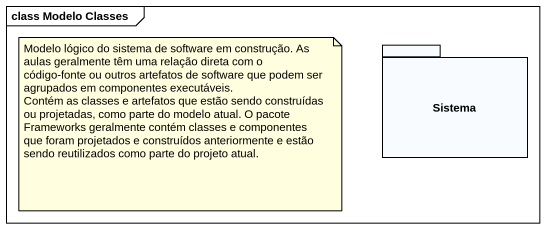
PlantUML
@startuml
mainframe class Modelo Classes
package Sistema {
}
note as N1
  Modelo lógico do sistema de software em construção. As aulas geralmente têm uma relação direta com o código-fonte ou outros artefatos de software que podem ser agrupados em componentes executáveis.
  Contém as classes e artefatos que estão sendo construídas ou projetadas, como parte do modelo atual. O pacote Frameworks geralmente contém classes e componentes que foram projetados e construídos anteriormente e estão sendo reutilizados como parte do projeto atual.
end note
@enduml
